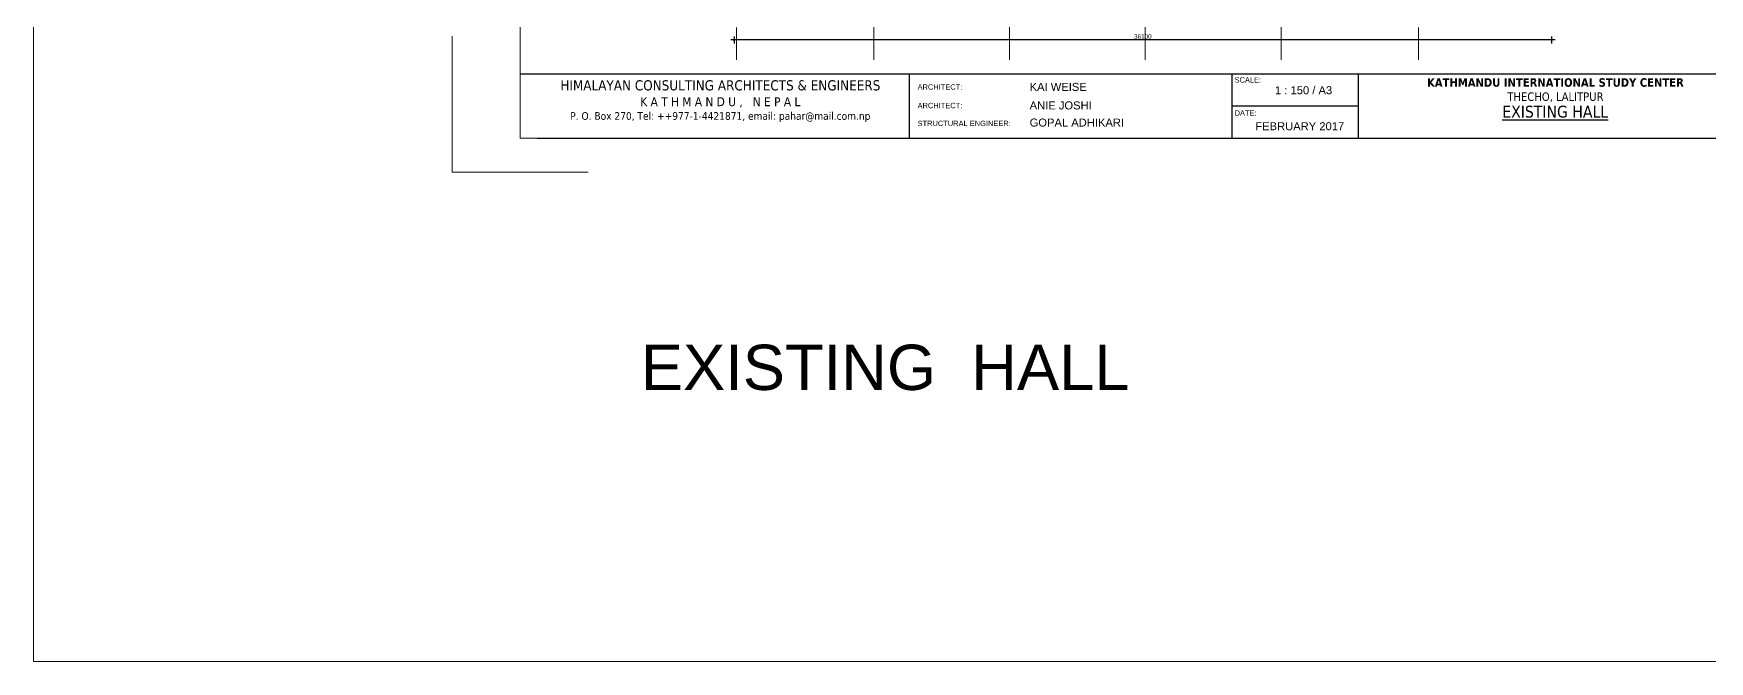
# Model space of a CAD drawing. Header units: inches. Extents: x 527934 to 2134587, y -408734 to 227304.
# Drawn here: x 1667530 to 1741537, y -51169 to -23437 of the extents above; entities that cross this region are included whole.
import ezdxf

# ---------------------------------------------------------------- set-up
doc = ezdxf.new("R2010")
doc.units = ezdxf.units.IN
doc.header["$MEASUREMENT"] = 0
doc.linetypes.add('CENTER', pattern=[2, 1.25, -0.25, 0.25, -0.25])
for name, color, linetype, lineweight in [('centre line', 1, 'CENTER', 9), ('dim', 253, 'Continuous', 9), ('partition wall', 5, 'Continuous', 20), ('TITLE THIN', 7, 'Continuous', 25)]:
    doc.layers.add(name, color=color, linetype=linetype, lineweight=lineweight)
doc.layers.add('paper', color=4, linetype='Continuous', lineweight=0, plot=False)
doc.styles.get("Standard").update_dxf_attribs({"font": 'arial.ttf'})
doc.dimstyles.new('dim 100', dxfattribs={"dimtxt": 200, "dimasz": 90, "dimexe": 150, "dimexo": 150, "dimgap": 50, "dimtad": 1, "dimdec": 0, "dimzin": 0, "dimdsep": 46, "dimtxsty": 'Standard', "dimblk": 'ARCHTICK', "dimcen": 100, "dimdle": 150, "dimazin": 0, "dimtfac": 1, "dimtdec": 0, "dimtix": 1, "dimtmove": 2, "dimatfit": 3, "dimfxl": 150, "dimfxlon": 1, "dimtolj": 1, "dimtzin": 0, "dimarcsym": 0})

# ---------------------------------------------------------------- blocks, each defined once
blk = doc.blocks.new('_ArchTick')
at = {"color": 0, "linetype": 'ByBlock', "const_width": 0.15}
blk.add_lwpolyline([(-0.5, -0.5), (0.5, 0.5)], dxfattribs=at)
blk = doc.blocks.new('*D2120')
at = {"layer": 'Defpoints', "color": 0, "ltscale": 400}
for p in [(1698466, -11766), (1734566, -11766), (1698466, -23721)]:
    blk.add_point(p, dxfattribs=at)
at = {"layer": 'dim', "color": 0, "lineweight": -2, "ltscale": 400}
for p, q in [((1698466, -23571), (1698466, -23871)), ((1734566, -23571), (1734566, -23871)), ((1734716, -23721), (1698316, -23721))]:
    blk.add_line(p, q, dxfattribs=at)
at = {"layer": 'dim', "color": 0, "lineweight": -2, "ltscale": 400, "xscale": 90, "yscale": 90, "zscale": 90, "rotation": 180}
blk.add_blockref('_ArchTick', (1698466, -23721), dxfattribs=at)
at = {"layer": 'dim', "color": 0, "lineweight": -2, "ltscale": 400, "xscale": 90, "yscale": 90, "zscale": 90}
blk.add_blockref('_ArchTick', (1734566, -23721), dxfattribs=at)
at = {"layer": 'dim', "color": 0, "ltscale": 400, "insert": (1716516, -23569), "char_height": 200, "attachment_point": 5}
blk.add_mtext('\\A1;36100', dxfattribs=at)

msp = doc.modelspace()

# ---------------------------------------------------------------- linework, layer by layer
at = {"layer": 'centre line', "ltscale": 1500}
for p, q in [((1698576.3, 12822.1), (1698576.3, -24602)), ((1704631.3, 12884.6), (1704631.3, -24602)), ((1710621.3, 12884.6), (1710621.3, -24602)), ((1716616.3, 12884.6), (1716616.3, -24602)), ((1722621.3, 12884.6), (1722621.3, -24602)), ((1728686.3, 12822.1), (1728686.3, -24602))]:
    msp.add_line(p, q, dxfattribs=at)
at = {"layer": 'dim', "ltscale": 400}
msp.add_lwpolyline([(1689018, 13493), (1747518, 13493), (1747518, -28057), (1689018, -28057)], close=True, dxfattribs=at)
at = {"layer": 'paper'}
msp.add_lwpolyline([(1692018, -29557), (1686018, -29557), (1686018, -23557)], dxfattribs=at)
at = {"layer": 'partition wall', "color": 3, "ltscale": 0.25}
msp.add_lwpolyline([(1667530.5, 31514), (1781888, 31514), (1781888, -51169), (1667530.5, -51169)], close=True, dxfattribs=at)
at = {"layer": 'TITLE THIN'}
for p, q in [((1747518, -25230.6), (1689018, -25230.6)), ((1706208, -28057), (1706208, -25230.6)), ((1720442.9, -25230.6), (1720442.9, -28057)), ((1726019.7, -25230.6), (1726019.7, -28057)), ((1726019.7, -26643.8), (1720442.9, -26643.8)), ((1689768, -28057), (1747518, -28057))]:
    msp.add_line(p, q, dxfattribs=at)

# ---------------------------------------------------------------- texts
for s, insert, char_height, width, attachment_point in [('{\\fTahoma|b0|i0|c0|p34;\\H0.8845x;HIMALAYAN CONSULTING ARCHITECTS & ENGINEERS\\H1.131x;\\P\\H0.7778x;K A T H M A N D U ,   N E P A L\\P\\H0.8572x;P. O. Box 270, Tel: ++977-1-4421871, email: pahar@mail.com.np}', (1697858.6, -25499.1), 508.76, 15997.685, 2), ('ARCHITECT:', (1706568.8, -25680.2), 235.54, 2414.256, 1), ('KAI WEISE', (1711517.1, -25617.4), 353.31, 5829.161, 1), ('{\\fArial|b0|i0|c0|p34;SCALE:}', (1720567.8, -25367.2), 235.537, 2414.256, 1), ('1 : 150 / A3', (1722352.3, -25764.4), 353.306, 2998.665, 1), ('{\\fTahoma|b1|i0|c0|p34;KATHMANDU INTERNATIONAL STUDY CENTER\\P\\fTahoma|b0|i0|c0|p34;THECHO, LALITPUR}', (1734734.2, -25412.3), 375, 18484.876, 2), ('ARCHITECT:', (1706568.8, -26498.5), 235.54, 2414.256, 1), ('ANIE JOSHI', (1711517.1, -26435.8), 353.31, 5829.161, 1), ('{\\fTahoma|b0|i0|c0|p34;\\LEXISTING HALL}', (1734724.9, -26624.6), 525, 16016.55, 2), ('{\\fArial|b0|i0|c0|p34;STRUCTURAL ENGINEER:}', (1706568.8, -27288.5), 235.537, 5061.685, 1), ('{\\fArial|b0|i0|c0|p34;GOPAL ADHIKARI}', (1711517.1, -27192.6), 353.306, 5829.161, 1), ('{\\fArial|b0|i0|c0|p34;DATE:}', (1720567.8, -26831.4), 235.537, 2414.256, 1), ('FEBRUARY 2017', (1721482.5, -27354.5), 353.306, 4971.417, 1), ('EXISTING  HALL ', (1694347.5, -37179), 2000, 53343.229, 1)]:
    msp.add_mtext(s, dxfattribs=dict(at, insert=insert, char_height=char_height, width=width, attachment_point=attachment_point))

# ---------------------------------------------------------------- dimensions: what is measured, and where the dimension line sits
at = {"layer": 'dim', "ltscale": 400}
dim = msp.add_linear_dim(base=(1698466.3, -23721.2), p1=(1734566.3, -11766.4), p2=(1698466.3, -11766.4), dimstyle='dim 100', override={"dimpost": '\\X'}, dxfattribs=at)
dim.commit()
dim.dimension.update_dxf_attribs({"geometry": '*D2120', "text_midpoint": (1716516.3, -23569)})

doc.saveas('drawing.dxf')
